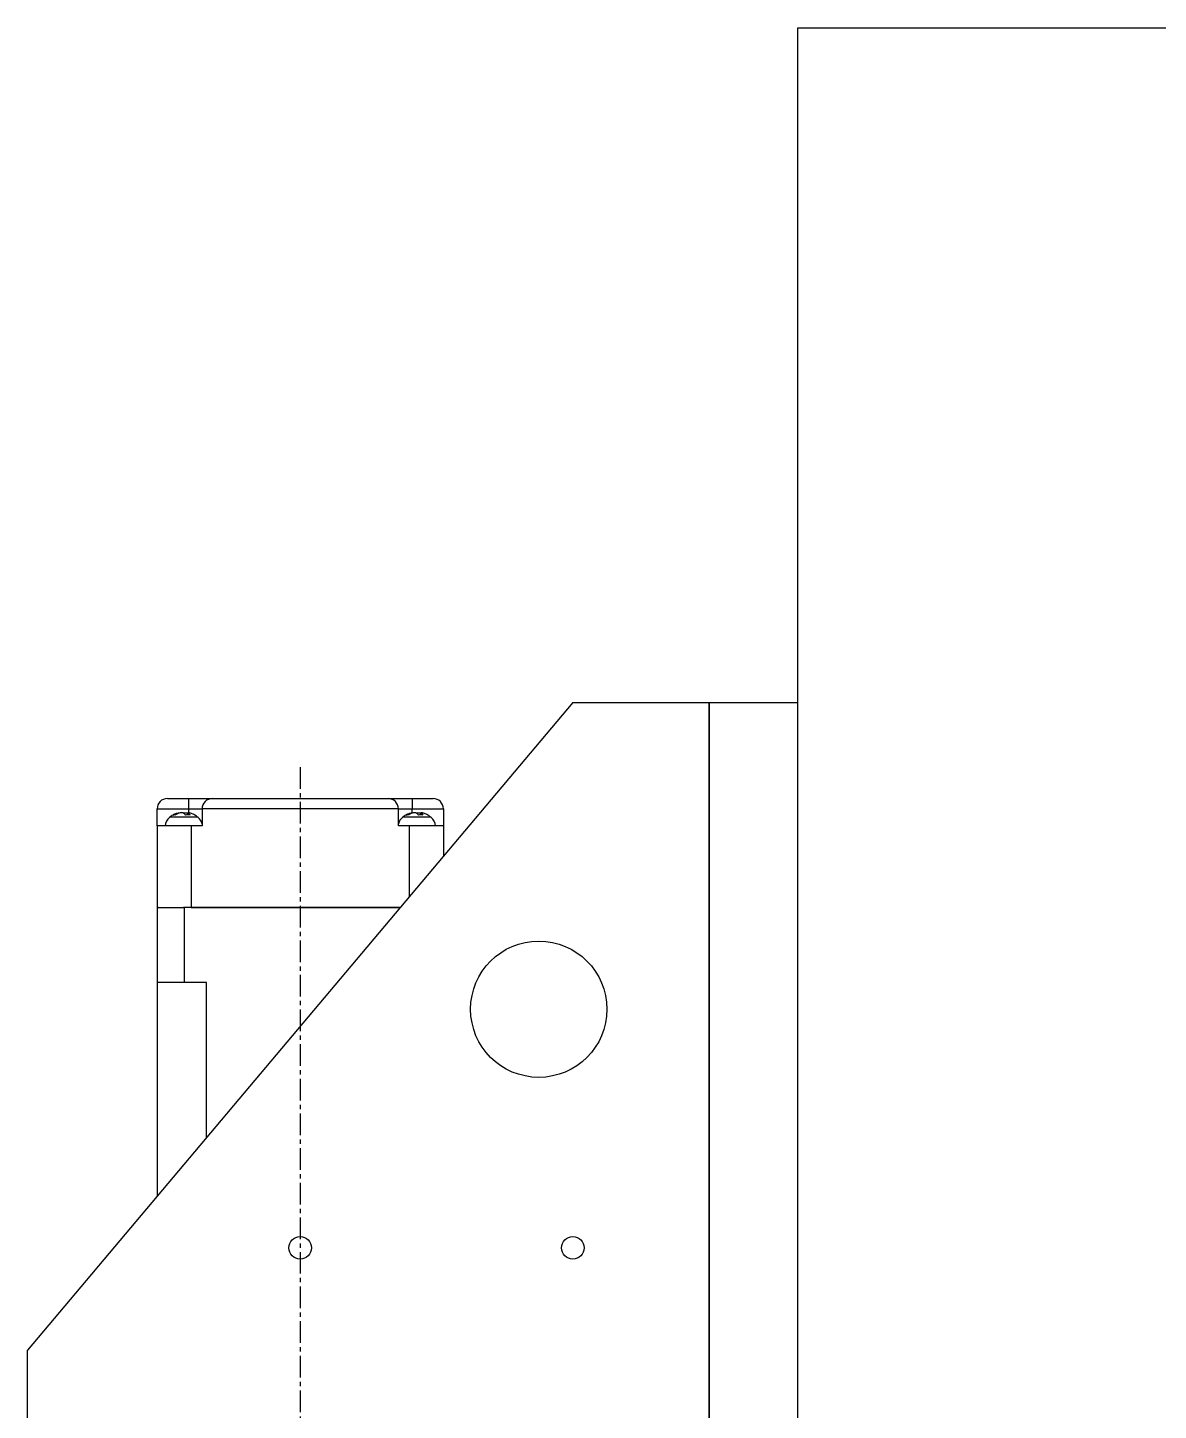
# Model space of a CAD drawing. Extents: x 500 to 100500, y -14500 to 21140.
# Drawn here: x 13361.4 to 13527.3, y -9619.9 to -9417 of the extents above; entities that cross this region are included whole.
import ezdxf

# ---------------------------------------------------------------- set-up
doc = ezdxf.new("R2010")
doc.units = 0
doc.linetypes.add('CENTER', pattern=[10.16, 6.35, -1.27, 1.27, -1.27])
for name, color, linetype in [('Center', 1, 'CENTER'), ('D', 7, 'CONTINUOUS'), ('SLD-0', 7, 'CONTINUOUS')]:
    doc.layers.add(name, color=color, linetype=linetype)

# ---------------------------------------------------------------- blocks, each defined once
blk = doc.blocks.new('KJ특성')
at = {"layer": 'Center', "ltscale": 0.5}
blk.add_line((10865.8, -70781.64, -10.47), (10865.8, -71350.14, -10.47), dxfattribs=at)
at = {"layer": 'SLD-0'}
for p, q in [((10905.8, -70772.14, -10.47), (10825.8, -70867.14, -10.47)), ((10905.8, -70772.14, -10.47), (10925.8, -70772.14, -10.47)), ((10925.8, -70895.14, -10.47), (10925.8, -70772.14, -10.47)), ((10925.8, -70772.14, -10.47), (10938.8, -70772.14, -10.47)), ((10925.8, -70772.14, -10.47), (10925.8, -70882.14, -10.47)), ((10938.8, -70937.14, -10.47), (10938.8, -70772.14, -10.47)), ((10846.3, -70786.24, -10.47), (10849.4, -70786.24, -10.47)), ((10849.4, -70786.24, -10.47), (10849.4, -70787.74, -10.47)), ((10852.9, -70786.24, -10.47), (10878.7, -70786.24, -10.47)), ((10882.2, -70786.24, -10.47), (10882.2, -70787.74, -10.47)), ((10882.2, -70786.24, -10.47), (10885.3, -70786.24, -10.47)), ((10844.8, -70787.74, -10.47), (10849.4, -70787.74, -10.47)), ((10844.8, -70790.24, -10.47), (10844.8, -70787.74, -10.47)), ((10847.87, -70788.35, -10.47), (10848.06, -70788.35, -10.47)), ((10847.87, -70788.44, -10.47), (10847.87, -70788.35, -10.47)), ((10848.06, -70788.35, -10.47), (10848.06, -70788.38, -10.47)), ((10848.63, -70788.35, -10.47), (10848.16, -70788.35, -10.47)), ((10848.78, -70788.35, -10.47), (10849.25, -70788.35, -10.47)), ((10848.78, -70788.47, -10.47), (10848.78, -70788.35, -10.47)), ((10849.25, -70788.35, -10.47), (10849.23, -70788.63, -10.47)), ((10849.25, -70788.35, -10.47), (10849.34, -70788.38, -10.47)), ((10849.54, -70788.35, -10.47), (10849.34, -70788.35, -10.47)), ((10849.34, -70788.35, -10.47), (10849.34, -70788.63, -10.47)), ((10849.4, -70787.74, -10.47), (10851.4, -70787.74, -10.47)), ((10849.4, -70787.74, -10.47), (10849.4, -70788.35, -10.47)), ((10849.71, -70788.4, -10.47), (10849.54, -70788.35, -10.47)), ((10851.4, -70787.74, -10.47), (10851.4, -70790.24, -10.47)), ((10880.2, -70787.74, -10.47), (10851.4, -70787.74, -10.47)), ((10880.2, -70790.24, -10.47), (10880.2, -70787.74, -10.47)), ((10880.2, -70787.74, -10.47), (10882.2, -70787.74, -10.47)), ((10882.07, -70788.35, -10.47), (10882.26, -70788.35, -10.47)), ((10882.07, -70788.44, -10.47), (10882.07, -70788.35, -10.47)), ((10882.2, -70787.74, -10.47), (10886.8, -70787.74, -10.47)), ((10882.2, -70788.35, -10.47), (10882.2, -70787.74, -10.47)), ((10882.26, -70788.35, -10.47), (10882.26, -70788.38, -10.47)), ((10882.83, -70788.35, -10.47), (10882.36, -70788.35, -10.47)), ((10882.98, -70788.35, -10.47), (10883.45, -70788.35, -10.47)), ((10882.98, -70788.47, -10.47), (10882.98, -70788.35, -10.47)), ((10883.45, -70788.35, -10.47), (10883.43, -70788.63, -10.47)), ((10883.45, -70788.35, -10.47), (10883.54, -70788.38, -10.47)), ((10883.74, -70788.35, -10.47), (10883.54, -70788.35, -10.47)), ((10883.54, -70788.35, -10.47), (10883.54, -70788.63, -10.47)), ((10883.91, -70788.4, -10.47), (10883.74, -70788.35, -10.47)), ((10886.8, -70787.74, -10.47), (10886.8, -70790.24, -10.47)), ((10844.8, -70790.24, -10.47), (10844.8, -70802.24, -10.47)), ((10849.8, -70790.24, -10.47), (10844.8, -70790.24, -10.47)), ((10850.81, -70788.99, -10.47), (10846.6, -70788.99, -10.47)), ((10849.8, -70790.24, -10.47), (10849.8, -70802.24, -10.47)), ((10851.4, -70790.24, -10.47), (10849.8, -70790.24, -10.47)), ((10881.8, -70790.24, -10.47), (10880.2, -70790.24, -10.47)), ((10883.71, -70788.99, -10.47), (10880.8, -70788.99, -10.47)), ((10886.8, -70790.24, -10.47), (10881.8, -70790.24, -10.47)), ((10881.8, -70790.24, -10.47), (10881.8, -70800.64, -10.47)), ((10885.01, -70788.99, -10.47), (10883.71, -70788.99, -10.47)), ((10886.8, -70790.24, -10.47), (10886.8, -70794.7, -10.47)), ((10844.8, -70802.24, -10.47), (10844.8, -70813.24, -10.47)), ((10844.93, -70802.24, -10.47), (10844.8, -70802.24, -10.47)), ((10844.93, -70802.24, -10.47), (10848.67, -70802.24, -10.47)), ((10848.83, -70802.24, -10.47), (10848.67, -70802.24, -10.47)), ((10848.83, -70813.24, -10.47), (10848.83, -70802.24, -10.47)), ((10880.46, -70802.24, -10.47), (10848.83, -70802.24, -10.47)), ((10849.8, -70802.24, -10.47), (10880.46, -70802.24, -10.47)), ((10848.83, -70813.24, -10.47), (10844.8, -70813.24, -10.47)), ((10844.8, -70813.24, -10.47), (10844.8, -70844.57, -10.47)), ((10852.04, -70813.24, -10.47), (10848.83, -70813.24, -10.47)), ((10852.04, -70835.98, -10.47), (10852.04, -70813.24, -10.47)), ((10825.8, -70882.14, -10.47), (10825.8, -70867.14, -10.47))]:
    blk.add_line(p, q, dxfattribs=at)
at = {"layer": 'SLD-0', "elevation": -10.47, "flags": 128}
for points in [[(10848.7, -70788.39), (10848.74, -70788.37), (10848.78, -70788.35)], [(10882.9, -70788.39), (10882.94, -70788.37), (10882.98, -70788.35)]]:
    blk.add_lwpolyline(points, dxfattribs=at)
at = {"layer": 'SLD-0'}
for centre, radius in [((10900.8, -70817.14, -10.47), 10), ((10865.8, -70852.14, -10.47), 1.65), ((10905.8, -70852.14, -10.47), 1.65)]:
    blk.add_circle(centre, radius, dxfattribs=at)
for centre, radius, start, end in [((10846.3, -70787.74, -10.47), 1.5, 90, 180), ((10852.9, -70787.74, -10.47), 1.5, 90, 180), ((10878.7, -70787.74, -10.47), 1.5, 0, 90), ((10885.3, -70787.74, -10.47), 1.5, 0, 90), ((10848.04, -70789.26, -10.47), 1.09, 34.0113, 56.7511), ((10848.75, -70789.26, -10.47), 1.09, 34.0113, 56.7511), ((10882.24, -70789.26, -10.47), 1.09, 34.0113, 56.7511), ((10882.95, -70789.26, -10.47), 1.09, 34.0113, 56.7511), ((10847.75, -70790.38, -10.47), 1.8, 129.5815, 175.4139), ((10849.66, -70790.38, -10.47), 1.8, 14.2989, 50.4185), ((10881.95, -70790.38, -10.47), 1.8, 129.5815, 165.7011), ((10883.86, -70790.38, -10.47), 1.8, 4.5861, 50.4185)]:
    blk.add_arc(centre, radius, start, end, dxfattribs=at)
for points, knots in [([(10849.4, -70786.24, -10.47), (10849.51, -70786.24, -10.47), (10849.73, -70786.24, -10.47), (10850.06, -70786.24, -10.47), (10850.38, -70786.24, -10.47), (10850.7, -70786.24, -10.47), (10851.02, -70786.24, -10.47), (10851.33, -70786.24, -10.47), (10851.62, -70786.24, -10.47), (10851.88, -70786.24, -10.47), (10852.12, -70786.24, -10.47), (10852.31, -70786.24, -10.47), (10852.46, -70786.24, -10.47), (10852.57, -70786.24, -10.47), (10852.69, -70786.24, -10.47), (10852.8, -70786.24, -10.47), (10852.89, -70786.24, -10.47), (10852.9, -70786.24, -10.47), (10852.9, -70786.24, -10.47)], [0, 0, 0, 0, 0.06025, 0.119972, 0.179706, 0.239992, 0.305306, 0.369956, 0.434631, 0.500018, 0.565332, 0.629982, 0.673064, 0.716361, 0.760076, 0.840243, 0.91979, 1, 1, 1, 1]), ([(10878.7, -70786.24, -10.47), (10878.71, -70786.24, -10.47), (10878.71, -70786.24, -10.47), (10878.76, -70786.24, -10.47), (10878.84, -70786.24, -10.47), (10878.95, -70786.24, -10.47), (10879.09, -70786.24, -10.47), (10879.27, -70786.24, -10.47), (10879.48, -70786.24, -10.47), (10879.72, -70786.24, -10.47), (10879.99, -70786.24, -10.47), (10880.25, -70786.24, -10.47), (10880.48, -70786.24, -10.47), (10880.7, -70786.24, -10.47), (10880.98, -70786.24, -10.47), (10881.33, -70786.24, -10.47), (10881.76, -70786.24, -10.47), (10882.06, -70786.24, -10.47), (10882.2, -70786.24, -10.47)], [0, 0, 0, 0, 0.0602497, 0.1199721, 0.1797063, 0.2399916, 0.3053058, 0.3699561, 0.434631, 0.5000178, 0.565332, 0.6299824, 0.6730643, 0.7163615, 0.7600756, 0.840243, 0.9197904, 1, 1, 1, 1]), ([(10847.46, -70788.48, -10.47), (10847.43, -70788.5, -10.47), (10847.3, -70788.55, -10.47), (10847.09, -70788.66, -10.47), (10846.84, -70788.81, -10.47), (10846.68, -70788.93, -10.47), (10846.61, -70788.99, -10.47)], [0, 0, 0, 0, 0.115921, 0.41374, 0.71228, 1, 1, 1, 1]), ([(10847.13, -70788.65, -10.47), (10847.25, -70788.58, -10.47), (10847.48, -70788.46, -10.47), (10847.74, -70788.38, -10.47), (10847.87, -70788.35, -10.47)], [0, 0, 0, 0, 0.495714, 1, 1, 1, 1]), ([(10848.16, -70788.35, -10.47), (10848.04, -70788.38, -10.47), (10847.78, -70788.46, -10.47), (10847.54, -70788.58, -10.47), (10847.42, -70788.65, -10.47)], [0, 0, 0, 0, 0.495714, 1, 1, 1, 1]), ([(10847.7, -70788.4, -10.47), (10847.67, -70788.4, -10.47), (10847.61, -70788.42, -10.47), (10847.56, -70788.44, -10.47), (10847.52, -70788.46, -10.47)], [0, 0, 0, 0, 0.372426, 1, 1, 1, 1]), ([(10849.65, -70788.65, -10.47), (10849.53, -70788.64, -10.47), (10849.3, -70788.62, -10.47), (10849.06, -70788.64, -10.47), (10848.94, -70788.65, -10.47)], [0, 0, 0, 0, 0.496571, 1, 1, 1, 1]), ([(10850.8, -70788.99, -10.47), (10850.76, -70788.96, -10.47), (10850.65, -70788.87, -10.47), (10850.45, -70788.73, -10.47), (10850.2, -70788.59, -10.47), (10849.95, -70788.48, -10.47), (10849.79, -70788.42, -10.47), (10849.71, -70788.4, -10.47)], [0, 0, 0, 0, 0.1126345, 0.3462347, 0.5806412, 0.8156647, 1, 1, 1, 1]), ([(10881.66, -70788.48, -10.47), (10881.63, -70788.5, -10.47), (10881.5, -70788.55, -10.47), (10881.29, -70788.66, -10.47), (10881.04, -70788.81, -10.47), (10880.88, -70788.93, -10.47), (10880.81, -70788.99, -10.47)], [0, 0, 0, 0, 0.116006, 0.414044, 0.712805, 1, 1, 1, 1]), ([(10881.33, -70788.65, -10.47), (10881.45, -70788.58, -10.47), (10881.68, -70788.46, -10.47), (10881.94, -70788.38, -10.47), (10882.07, -70788.35, -10.47)], [0, 0, 0, 0, 0.495714, 1, 1, 1, 1]), ([(10882.36, -70788.35, -10.47), (10882.24, -70788.38, -10.47), (10881.98, -70788.46, -10.47), (10881.74, -70788.58, -10.47), (10881.62, -70788.65, -10.47)], [0, 0, 0, 0, 0.495714, 1, 1, 1, 1]), ([(10881.9, -70788.4, -10.47), (10881.87, -70788.4, -10.47), (10881.81, -70788.42, -10.47), (10881.76, -70788.44, -10.47), (10881.72, -70788.46, -10.47)], [0, 0, 0, 0, 0.372426, 1, 1, 1, 1]), ([(10883.85, -70788.65, -10.47), (10883.73, -70788.64, -10.47), (10883.5, -70788.62, -10.47), (10883.26, -70788.64, -10.47), (10883.14, -70788.65, -10.47)], [0, 0, 0, 0, 0.496571, 1, 1, 1, 1]), ([(10885, -70788.99, -10.47), (10884.96, -70788.96, -10.47), (10884.85, -70788.87, -10.47), (10884.65, -70788.73, -10.47), (10884.4, -70788.59, -10.47), (10884.15, -70788.48, -10.47), (10883.99, -70788.42, -10.47), (10883.91, -70788.4, -10.47)], [0, 0, 0, 0, 0.113139, 0.346606, 0.58088, 0.815769, 1, 1, 1, 1])]:
    blk.add_open_spline(points, degree=3, knots=knots, dxfattribs=at)
for points in [[(10847.42, -70788.65, -10.47), (10847.37, -70788.64, -10.47), (10847.26, -70788.62, -10.47), (10847.17, -70788.64, -10.47), (10847.13, -70788.65, -10.47)], [(10881.62, -70788.65, -10.47), (10881.57, -70788.64, -10.47), (10881.46, -70788.62, -10.47), (10881.37, -70788.64, -10.47), (10881.33, -70788.65, -10.47)]]:
    blk.add_open_spline(points, degree=3, dxfattribs=at)
blk = doc.blocks.new('KJVision R')
at = {"layer": 'D', "color": 2, "elevation": -10.47}
blk.add_lwpolyline([(9907.55, -70673.15), (10360.55, -70673.15), (10360.55, -71085.15), (9907.55, -71085.15)], close=True, dxfattribs=at)
at = {"layer": 'Center'}
blk.add_blockref('KJ특성', (-1031.25, 0), dxfattribs=at)

msp = doc.modelspace()

# ---------------------------------------------------------------- block references
at = {"layer": 'Center'}
msp.add_blockref('KJVision R', (3566.82, 61256.11, -194.4), dxfattribs=at)

doc.saveas('drawing.dxf')
